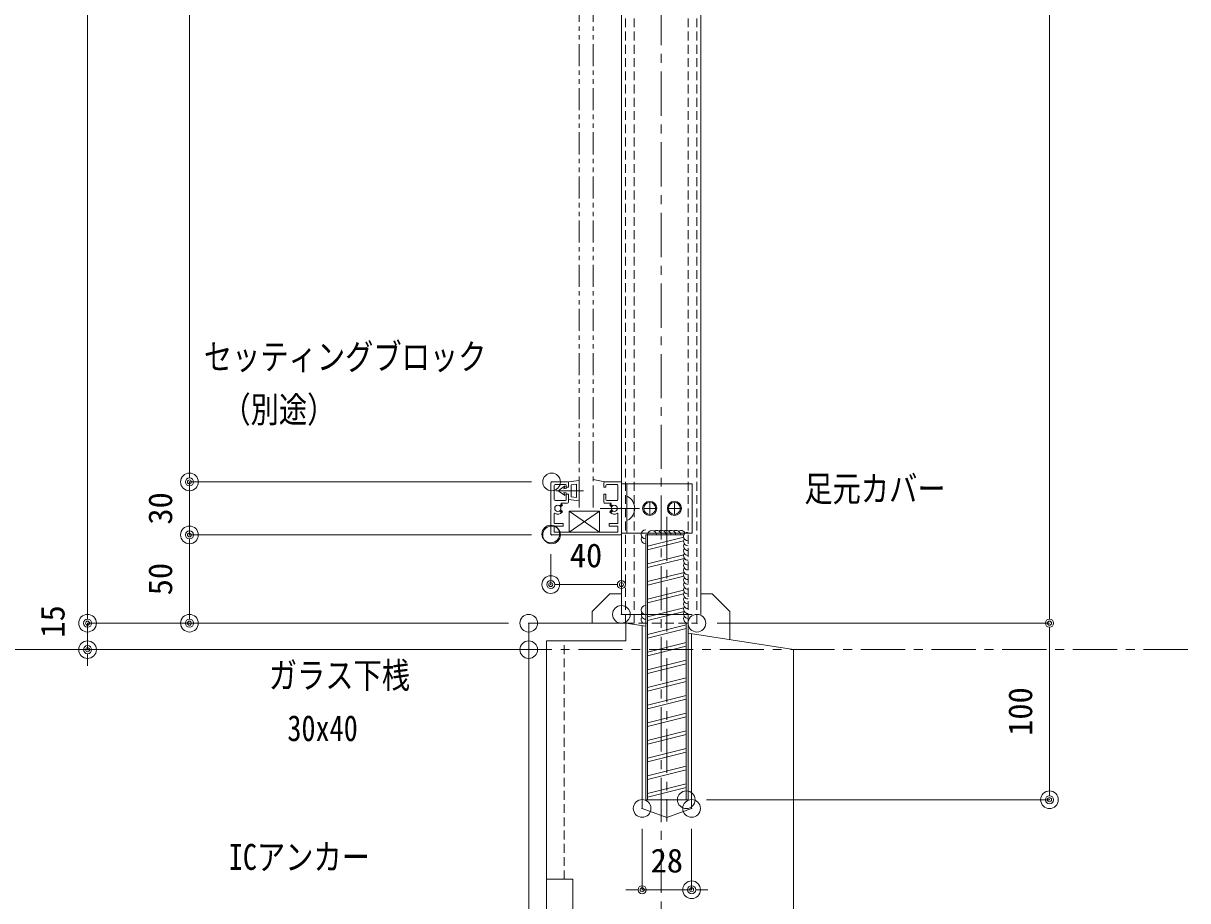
# Model space of a CAD drawing. Units: millimetres, scale not verified. Extents: x -3564 to 3564, y -1188 to 1188.
# Drawn here: x -2162 to -1502, y -622 to -125 of the extents above; entities that cross this region are included whole.
import ezdxf
from ezdxf.enums import TextEntityAlignment as Align

# ---------------------------------------------------------------- set-up
doc = ezdxf.new("R2010")
doc.units = ezdxf.units.MM
doc.header["$LTSCALE"] = 20
doc.header["$PDMODE"] = 32
doc.header["$PDSIZE"] = 10
for name, pattern in [('USER1', [2, 1.25, -0.25, 0.25, -0.25]), ('USER2', [1.25, 0.625, -0.125, 0.125, -0.125, 0.125, -0.125]), ('USER3', [0.375, 0.25, -0.125]), ('USER4', [2.3, 2, -0.1, 0.1, -0.1])]:
    doc.linetypes.add(name, pattern=pattern)
for name, color, linetype, lineweight in [('0-0_0', 7, 'Continuous', 18), ('0-1_DEFPOINTS', 7, 'Continuous', 18), ('0-3_MOJI', 7, 'Continuous', 18), ('0-4_アンカー', 4, 'Continuous', 18), ('0-6_6ﾊｯﾁﾝｸﾞ', 4, 'Continuous', 18), ('0-7_2躯体線', 4, 'Continuous', 18), ('0-8_3中心線', 2, 'USER1', 18), ('0-9_41ｱﾙﾐ', 6, 'Continuous', 18), ('0-A_1手摺寸法', 7, 'Continuous', 18), ('0-D_2a', 1, 'USER2', 18), ('1-0_KIJUN-A', 2, 'USER1', 18), ('1-2_2躯体隠れ', 6, 'USER3', 18), ('1-3_101', 7, 'Continuous', 18)]:
    doc.layers.add(name, color=color, linetype=linetype, lineweight=lineweight)
doc.layers.add('0-2_笠木', color=7, linetype='Continuous')
doc.styles.add('ＭＳ ゴシック', font='')
doc.styles.get('ＭＳ ゴシック').set_extended_font_data('MS Gothic')

# ---------------------------------------------------------------- blocks, each defined once
blk = doc.blocks.new('D81')
at = {"layer": '0-1_DEFPOINTS'}
blk.add_point((3817.4, 565.13), dxfattribs=at)
at = {"layer": '0-A_1手摺寸法'}
blk.add_line((3805.9, 565.13), (3507.85, 565.13), dxfattribs=at)
blk = doc.blocks.new('_ORIGIN2')
at = {"layer": '0-0_0'}
blk.add_line((-0.5, 0), (-1, 0), dxfattribs=at)
for radius in [0.5, 0.25]:
    blk.add_circle((0, 0), radius, dxfattribs=at)
blk = doc.blocks.new('D82')
at = {"layer": '0-1_DEFPOINTS'}
for p in [(3567.61, 580.13), (3817.4, 580.13)]:
    blk.add_point(p, dxfattribs=at)
at = {"layer": '0-A_1手摺寸法'}
for p, q in [((3567.61, 1675.53), (3567.61, 584.73)), ((3805.9, 580.13), (3567.61, 580.13))]:
    blk.add_line(p, q, dxfattribs=at)
at = {"layer": '0-A_1手摺寸法', "xscale": 4.6, "yscale": 4.6, "rotation": 270}
blk.add_blockref('_ORIGIN2', (3567.61, 580.13), dxfattribs=at)
blk = doc.blocks.new('D83')
at = {"layer": '0-1_DEFPOINTS'}
for p in [(3625.32, 660.13), (3830.4, 660.13)]:
    blk.add_point(p, dxfattribs=at)
at = {"layer": '0-A_1手摺寸法'}
for p, q in [((3625.32, 1640.53), (3625.32, 664.73)), ((3818.9, 660.13), (3625.32, 660.13))]:
    blk.add_line(p, q, dxfattribs=at)
at = {"layer": '0-A_1手摺寸法', "xscale": 4.6, "yscale": 4.6, "rotation": 270}
blk.add_blockref('_ORIGIN2', (3625.32, 660.13), dxfattribs=at)
blk = doc.blocks.new('D85')
at = {"layer": '0-1_DEFPOINTS'}
for p in [(3830.4, 630.13), (3625.32, 580.13), (3817.4, 580.13)]:
    blk.add_point(p, dxfattribs=at)
at = {"layer": '0-A_1手摺寸法'}
for p, q in [((3818.9, 630.13), (3625.32, 630.13)), ((3625.32, 625.53), (3625.32, 584.73)), ((3805.9, 580.13), (3625.32, 580.13))]:
    blk.add_line(p, q, dxfattribs=at)
at = {"layer": '0-A_1手摺寸法', "xscale": 4.6, "yscale": 4.6}
for p, rotation in [((3625.32, 630.13), 90), ((3625.32, 580.13), 270)]:
    blk.add_blockref('_ORIGIN2', p, dxfattribs=dict(at, rotation=rotation))
at = {"layer": '0-A_1手摺寸法', "style": 'ＭＳ ゴシック'}
blk.add_text('50', height=13.49, rotation=90, dxfattribs=at).set_placement((3619.57, 595.93), align=Align.BOTTOM_LEFT)
blk = doc.blocks.new('D86')
at = {"layer": '0-1_DEFPOINTS'}
for p in [(3830.4, 660.13), (3625.32, 630.13), (3830.4, 630.13)]:
    blk.add_point(p, dxfattribs=at)
at = {"layer": '0-A_1手摺寸法'}
for p, q in [((3625.32, 664.73), (3625.32, 669.33)), ((3818.9, 660.13), (3625.32, 660.13)), ((3625.32, 660.13), (3625.32, 630.13)), ((3818.9, 630.13), (3625.32, 630.13)), ((3625.32, 625.53), (3625.32, 620.93))]:
    blk.add_line(p, q, dxfattribs=at)
at = {"layer": '0-A_1手摺寸法', "xscale": 4.6, "yscale": 4.6}
for p, rotation in [((3625.32, 660.13), 270), ((3625.32, 630.13), 90)]:
    blk.add_blockref('_ORIGIN2', p, dxfattribs=dict(at, rotation=rotation))
at = {"layer": '0-A_1手摺寸法', "style": 'ＭＳ ゴシック'}
blk.add_text('30', height=13.49, rotation=90, dxfattribs=at).set_placement((3619.57, 635.93), align=Align.BOTTOM_LEFT)
blk = doc.blocks.new('D87')
at = {"layer": '0-1_DEFPOINTS'}
for p in [(3817.4, 580.13), (3567.61, 565.13), (3817.4, 565.13)]:
    blk.add_point(p, dxfattribs=at)
at = {"layer": '0-A_1手摺寸法'}
for p, q in [((3567.61, 584.73), (3567.61, 589.33)), ((3805.9, 580.13), (3567.61, 580.13)), ((3567.61, 580.13), (3567.61, 565.13)), ((3567.61, 560.53), (3567.61, 555.93))]:
    blk.add_line(p, q, dxfattribs=at)
at = {"layer": '0-A_1手摺寸法', "xscale": 4.6, "yscale": 4.6}
for p, rotation in [((3567.61, 580.13), 270), ((3567.61, 565.13), 90)]:
    blk.add_blockref('_ORIGIN2', p, dxfattribs=dict(at, rotation=rotation))
at = {"layer": '0-A_1手摺寸法', "style": 'ＭＳ ゴシック'}
blk.add_text('15', height=13.49, rotation=90, dxfattribs=at).set_placement((3558.65, 571.95), align=Align.BOTTOM_LEFT)
blk = doc.blocks.new('D92')
at = {"layer": '0-1_DEFPOINTS'}
for p in [(3817.4, 565.13), (3507.85, 230.13), (3872.4, 230.13)]:
    blk.add_point(p, dxfattribs=at)
at = {"layer": '0-A_1手摺寸法'}
for p, q in [((3507.85, 560.53), (3507.85, 234.73)), ((3860.9, 230.13), (3507.85, 230.13))]:
    blk.add_line(p, q, dxfattribs=at)
at = {"layer": '0-A_1手摺寸法', "xscale": 4.6, "yscale": 4.6}
for p, rotation in [((3507.85, 565.13), 90), ((3507.85, 230.13), 270)]:
    blk.add_blockref('_ORIGIN2', p, dxfattribs=dict(at, rotation=rotation))
at = {"layer": '0-A_1手摺寸法', "style": 'ＭＳ ゴシック'}
blk.add_text('335', height=13.49, rotation=90, dxfattribs=at).set_placement((3502.1, 383.83), align=Align.BOTTOM_LEFT)
blk = doc.blocks.new('D96')
at = {"layer": '0-1_DEFPOINTS'}
for p in [(3829.9, 630.63), (3829.9, 602), (3869.9, 585.13)]:
    blk.add_point(p, dxfattribs=at)
at = {"layer": '0-A_1手摺寸法'}
for p, q in [((3829.9, 619.13), (3829.9, 602)), ((3865.3, 602), (3834.5, 602)), ((3869.9, 596.63), (3869.9, 602))]:
    blk.add_line(p, q, dxfattribs=at)
at = {"layer": '0-A_1手摺寸法', "xscale": 4.6, "yscale": 4.6, "rotation": 180}
blk.add_blockref('_ORIGIN2', (3829.9, 602), dxfattribs=at)
at = {"layer": '0-A_1手摺寸法', "xscale": 4.6, "yscale": 4.6}
blk.add_blockref('_ORIGIN2', (3869.9, 602), dxfattribs=at)
at = {"layer": '0-A_1手摺寸法', "style": 'ＭＳ ゴシック'}
blk.add_text('40', height=13.49, dxfattribs=at).set_placement((3840.7, 607.75), align=Align.BOTTOM_LEFT)
blk = doc.blocks.new('D61')
at = {"layer": '0-1_DEFPOINTS'}
for p in [(3912.65, 1380.13), (4112.29, 1380.13), (3912.65, 580.13)]:
    blk.add_point(p, dxfattribs=at)
at = {"layer": '0-A_1手摺寸法'}
for p, q in [((3924.15, 1380.13), (4112.29, 1380.13)), ((4112.29, 584.73), (4112.29, 1375.53)), ((3924.15, 580.13), (4112.29, 580.13))]:
    blk.add_line(p, q, dxfattribs=at)
at = {"layer": '0-A_1手摺寸法', "xscale": 4.6, "yscale": 4.6}
for p, rotation in [((4112.29, 1380.13), 90), ((4112.29, 580.13), 270)]:
    blk.add_blockref('_ORIGIN2', p, dxfattribs=dict(at, rotation=rotation))
at = {"layer": '0-A_1手摺寸法', "style": 'ＭＳ ゴシック'}
blk.add_text('800', height=13.49, rotation=90, dxfattribs=at).set_placement((4106.54, 966.33), align=Align.BOTTOM_LEFT)
blk = doc.blocks.new('hbk-213')
at = {"layer": '0-A_1手摺寸法', "color": 3}
for p, q in [((-5.8, 0), (5.8, 0)), ((-5.8, 0), (-5, -6)), ((0, 2.55), (0, -12.9)), ((5.8, 0), (5, -6)), ((-5, -6), (-2, -6)), ((-3.78, -1.5), (3.78, -1.5)), ((-3.78, -1.5), (-3.38, -4.5)), ((-3.38, -4.5), (3.38, -4.5)), ((-2, -6), (-2, -7.2)), ((2, -6), (5, -6)), ((2, -6), (2, -7.2)), ((3.78, -1.5), (3.38, -4.5)), ((-2.57, -8.24), (-0.4, -11.3)), ((-2.39, -8.01), (-1, -8.7)), ((-2, -7.2), (-1.25, -7.2)), ((-1.25, -7.2), (-1, -8.7)), ((0.4, -11.3), (2.57, -8.24)), ((1.25, -7.2), (1, -8.7)), ((1, -8.7), (2.39, -8.01)), ((1.25, -7.2), (2, -7.2))]:
    blk.add_line(p, q, dxfattribs=at)
for centre, radius, start, end in [((-2.45, -8.15), 0.15, 66.37062, 216.60707), ((0, -11), 0.5, 216.60707, 323.39293), ((2.45, -8.15), 0.15, 323.39293, 113.62938)]:
    blk.add_arc(centre, radius, start, end, dxfattribs=at)
blk = doc.blocks.new('A$C45EA3CD7')
at = {"layer": '0-9_41ｱﾙﾐ'}
for p, q in [((-20, 29.5), (-20, 15.52)), ((-10.5, 30), (-19.5, 30)), ((-18, 28), (-18, 20)), ((-11.7, 28.5), (-17.5, 28.5)), ((-11.2, 27), (-11.2, 28)), ((10.5, 30), (19.5, 30)), ((11.2, 27), (11.2, 28)), ((11.7, 28.5), (17.5, 28.5)), ((18, 28), (18, 20)), ((20, 29.5), (20, 15.52)), ((-10, 23), (-11.2, 23)), ((-11.2, 23), (-11.2, 20)), ((-10, 23), (-10, 18.5)), ((10, 23), (11.2, 23)), ((10, 23), (10, 18.5)), ((11.2, 23), (11.2, 20)), ((-19.7, 15), (-20, 15.52)), ((-19.7, 15), (-20, 14.48)), ((-20, 14.48), (-20, 0.5)), ((-11.7, 19.5), (-17.5, 19.5)), ((-14.1, 16.1), (-13.66, 16.35)), ((-14.1, 13.9), (-13.66, 13.65)), ((-10.5, 18), (-13.98, 18)), ((10.5, 18), (13.98, 18)), ((11.7, 19.5), (17.5, 19.5)), ((14.1, 16.1), (13.66, 16.35)), ((14.1, 13.9), (13.66, 13.65)), ((19.7, 15), (20, 15.52)), ((19.7, 15), (20, 14.48)), ((20, 14.48), (20, 0.5)), ((-18, 12.06), (-18, 6.7)), ((18, 12.06), (18, 6.7)), ((19.5, 0), (-19.5, 0)), ((-18, 4.8), (-18, 1.7)), ((-17.8, 6.5), (-13.2, 6.5)), ((-17.8, 5), (-13.2, 5)), ((17.8, 1.5), (-17.8, 1.5)), ((-13, 6.3), (-13, 5.2)), ((13, 6.3), (13, 5.2)), ((17.8, 6.5), (13.2, 6.5)), ((17.8, 5), (13.2, 5)), ((18, 4.8), (18, 1.7))]:
    blk.add_line(p, q, dxfattribs=at)
for points in [[(-10, 29.5), (-10, 27), (-11.2, 27)], [(10, 29.5), (10, 27), (11.2, 27)]]:
    blk.add_lwpolyline(points, dxfattribs=at)
for centre, radius in [((-16, 15), 1.75), ((-14.35, 16.53), 0.5), ((-14.35, 13.47), 0.5), ((-13.91, 16.79), 0.5), ((-13.91, 13.21), 0.5), ((13.91, 16.79), 0.5), ((13.91, 13.21), 0.5), ((14.35, 16.53), 0.5), ((14.35, 13.47), 0.5), ((16, 15), 1.75)]:
    blk.add_circle(centre, radius, dxfattribs=at)
for centre, radius, start, end in [((-19.5, 29.5), 0.5, 90, 180), ((-17.5, 28), 0.5, 90, 180), ((-11.7, 28), 0.5, 0, 90), ((-10.5, 29.5), 0.5, 0, 90), ((10.5, 29.5), 0.5, 90, 180), ((11.7, 28), 0.5, 90, 180), ((17.5, 28), 0.5, 0, 90), ((19.5, 29.5), 0.5, 0, 90), ((-17.5, 20), 0.5, 180, 270), ((-11.7, 20), 0.5, 270, 0), ((11.7, 20), 0.5, 180, 270), ((17.5, 20), 0.5, 270, 0), ((-13.98, 17.8), 0.2, 90, 234.25198), ((-16, 15), 3.25, 40.47568, 54.25198), ((-10.5, 18.5), 0.5, 270, 0), ((10.5, 18.5), 0.5, 180, 270), ((16, 15), 3.25, 125.74802, 139.52432), ((13.98, 17.8), 0.2, 305.74802, 90), ((-17.8, 12.06), 0.2, 58.55102, 180), ((-17.8, 6.7), 0.2, 180, 270), ((-16, 15), 3.25, 238.55102, 319.52432), ((16, 15), 3.25, 220.47568, 301.44898), ((17.8, 12.06), 0.2, 0, 121.44898), ((17.8, 6.7), 0.2, 270, 0), ((-19.5, 0.5), 0.5, 180, 270), ((-17.8, 4.8), 0.2, 90, 180), ((-17.8, 1.7), 0.2, 180, 270), ((-13.2, 6.3), 0.2, 0, 90), ((-13.2, 5.2), 0.2, 270, 0), ((13.2, 6.3), 0.2, 90, 180), ((13.2, 5.2), 0.2, 180, 270), ((17.8, 4.8), 0.2, 0, 90), ((17.8, 1.7), 0.2, 270, 0), ((19.5, 0.5), 0.5, 270, 0)]:
    blk.add_arc(centre, radius, start, end, dxfattribs=at)
blk = doc.blocks.new('D139')
at = {"layer": '0-1_DEFPOINTS'}
for p in [(3881.65, 475.22), (3909.65, 475.22), (3909.65, 429.15)]:
    blk.add_point(p, dxfattribs=at)
at = {"layer": '0-A_1手摺寸法'}
for p, q in [((3881.65, 463.72), (3881.65, 429.15)), ((3909.65, 463.72), (3909.65, 429.15)), ((3877.05, 429.15), (3872.45, 429.15)), ((3881.65, 429.15), (3909.65, 429.15)), ((3914.25, 429.15), (3918.85, 429.15))]:
    blk.add_line(p, q, dxfattribs=at)
at = {"layer": '0-A_1手摺寸法', "xscale": 4.6, "yscale": 4.6}
blk.add_blockref('_ORIGIN2', (3881.65, 429.15), dxfattribs=at)
at = {"layer": '0-A_1手摺寸法', "xscale": 4.6, "yscale": 4.6, "rotation": 180}
blk.add_blockref('_ORIGIN2', (3909.65, 429.15), dxfattribs=at)
at = {"layer": '0-A_1手摺寸法', "style": 'ＭＳ ゴシック'}
blk.add_text('28', height=13.49, dxfattribs=at).set_placement((3886.45, 434.9), align=Align.BOTTOM_LEFT)
blk = doc.blocks.new('D140')
at = {"layer": '0-1_DEFPOINTS'}
for p in [(3912.65, 580.13), (3906.65, 480.13), (4112.29, 480.13)]:
    blk.add_point(p, dxfattribs=at)
at = {"layer": '0-A_1手摺寸法'}
for p, q in [((3924.15, 580.13), (4112.29, 580.13)), ((4112.29, 575.53), (4112.29, 484.73)), ((3918.15, 480.13), (4112.29, 480.13))]:
    blk.add_line(p, q, dxfattribs=at)
at = {"layer": '0-A_1手摺寸法', "xscale": 4.6, "yscale": 4.6}
for p, rotation in [((4112.29, 580.13), 90), ((4112.29, 480.13), 270)]:
    blk.add_blockref('_ORIGIN2', p, dxfattribs=dict(at, rotation=rotation))
at = {"layer": '0-A_1手摺寸法', "style": 'ＭＳ ゴシック'}
blk.add_text('100', height=13.49, rotation=90, dxfattribs=at).set_placement((4106.54, 516.33), align=Align.BOTTOM_LEFT)

msp = doc.modelspace()

# ---------------------------------------------------------------- linework, layer by layer
at = {"layer": '0-0_0'}
for p, q in [((-1823.02, 369.75), (-1823.02, -459.39)), ((-1778.02, 369.75), (-1778.02, -459.39)), ((-1832.45, -384.39), (-1839.02, -383.03)), ((-1839.65, -457.85), (-1829.65, -447.85)), ((-1829.65, -447.85), (-1823.15, -447.85)), ((-1778.15, -447.85), (-1771.65, -447.85)), ((-1761.65, -457.85), (-1771.65, -447.85)), ((-1839.65, -457.85), (-1839.65, -464.39)), ((-1761.65, -457.85), (-1761.65, -473.69))]:
    msp.add_line(p, q, dxfattribs=at)
at = {"layer": '0-0_0', "linetype": 'USER4'}
msp.add_line((-1823.02, -459.39), (-1778.02, -459.39), dxfattribs=at)
at = {"layer": '0-4_アンカー', "linetype": 'USER3'}
for p, q in [((-1820.77, 335.61), (-1820.77, -464.39)), ((-1815.77, 335.61), (-1815.77, -464.39)), ((-1785.27, 335.61), (-1785.27, -464.39)), ((-1780.27, 335.61), (-1780.27, -464.39)), ((-1820.77, -464.39), (-1780.27, -464.39))]:
    msp.add_line(p, q, dxfattribs=at)
at = {"layer": '0-4_アンカー'}
for p, q in [((-1809.27, -414.39), (-1787.64, -414.39)), ((-1809.27, -414.39), (-1809.27, -564.39)), ((-1808.27, -414.39), (-1808.27, -564.39)), ((-1787.77, -415.74), (-1808.27, -420.86)), ((-1787.8, -417.81), (-1808.27, -422.93)), ((-1787.75, -425.73), (-1808.27, -430.86)), ((-1787.47, -427.72), (-1808.27, -432.93)), ((-1787.5, -435.67), (-1808.27, -440.86)), ((-1787.74, -437.79), (-1808.27, -442.93)), ((-1787.79, -445.74), (-1808.27, -450.86)), ((-1787.78, -447.8), (-1808.27, -452.93)), ((-1787.72, -455.73), (-1808.27, -460.86)), ((-1787.43, -457.71), (-1808.27, -462.93)), ((-1786.27, -465.36), (-1808.27, -470.86)), ((-1786.27, -467.43), (-1808.27, -472.93)), ((-1786.27, -464.39), (-1786.27, -564.39)), ((-1785.27, -464.39), (-1785.27, -564.39)), ((-1786.27, -475.36), (-1808.27, -480.86)), ((-1786.27, -477.43), (-1808.27, -482.93)), ((-1786.27, -485.36), (-1808.27, -490.86)), ((-1786.27, -487.43), (-1808.27, -492.93)), ((-1786.27, -495.36), (-1808.27, -500.86)), ((-1786.27, -497.43), (-1808.27, -502.93)), ((-1786.27, -505.36), (-1808.27, -510.86)), ((-1786.27, -507.43), (-1808.27, -512.93)), ((-1786.27, -515.36), (-1808.27, -520.86)), ((-1786.27, -517.43), (-1808.27, -522.93)), ((-1786.27, -525.36), (-1808.27, -530.86)), ((-1786.27, -527.43), (-1808.27, -532.93)), ((-1786.27, -535.36), (-1808.27, -540.86)), ((-1786.27, -537.43), (-1808.27, -542.93)), ((-1786.27, -545.36), (-1808.27, -550.86)), ((-1786.27, -547.43), (-1808.27, -552.93)), ((-1786.27, -555.36), (-1808.27, -560.86)), ((-1786.27, -557.43), (-1808.27, -562.93)), ((-1809.27, -564.39), (-1785.27, -564.39))]:
    msp.add_line(p, q, dxfattribs=at)
for centre, start, end in [((-1809.27, -414.12), 90, 270), ((-1805.74, -414.39), 0, 180), ((-1803, -414.39), 0, 122.76881), ((-1800.27, -414.39), 0, 122.76881), ((-1797.53, -414.39), 0, 122.76881), ((-1794.79, -414.39), 0, 122.76881), ((-1792.05, -414.39), 0, 122.76881), ((-1789.31, -414.39), 22.73398, 122.76881), ((-1785.27, -415.29), 90, 270), ((-1809.27, -416.86), 147.23119, 270), ((-1785.27, -418.03), 147.23119, 270), ((-1785.27, -420.77), 147.23119, 270), ((-1785.27, -423.51), 147.23119, 270), ((-1785.27, -426.25), 147.23119, 270), ((-1785.27, -428.99), 147.23119, 270), ((-1785.27, -431.73), 147.23119, 270), ((-1785.27, -434.46), 147.23119, 270), ((-1785.27, -437.2), 147.23119, 270), ((-1785.27, -439.94), 147.23119, 270), ((-1785.27, -442.68), 147.23119, 270), ((-1785.27, -445.42), 147.23119, 270), ((-1785.27, -448.16), 147.23119, 270), ((-1809.27, -456.92), 90, 270), ((-1785.27, -450.9), 147.23119, 270), ((-1785.27, -453.64), 147.23119, 270), ((-1809.27, -459.66), 147.23119, 270), ((-1809.27, -462.4), 147.23119, 231.85813), ((-1785.27, -456.38), 147.23119, 270), ((-1785.27, -459.12), 147.23119, 270), ((-1785.27, -461.86), 147.23119, 270)]:
    msp.add_arc(centre, 2.53, start, end, dxfattribs=at)
at = {"layer": '0-6_6ﾊｯﾁﾝｸﾞ'}
for p, q in [((-1810.42, -399.39), (-1803.62, -399.39)), ((-1807.02, -395.99), (-1807.02, -402.79)), ((-1796.42, -399.39), (-1789.62, -399.39)), ((-1793.02, -395.99), (-1793.02, -402.79))]:
    msp.add_line(p, q, dxfattribs=at)
for centre, radius in [((-1807.02, -399.39), 4), ((-1793.02, -399.39), 4), ((-1807.02, -399.39), 3.4), ((-1793.02, -399.39), 3.4)]:
    msp.add_circle(centre, radius, dxfattribs=at)
at = {"layer": '0-7_2躯体線'}
for p, q in [((-1820.02, -392.64), (-1820.02, -406.14)), ((-1819.52, -392.64), (-1820.02, -392.64)), ((-1834.97, -399.39), (-1812.71, -399.39)), ((-1819.52, -406.14), (-1820.02, -406.14)), ((-1875.52, -819.39), (-1875.52, -464.39)), ((-1875.52, -464.39), (-1820.52, -464.39)), ((-1820.52, -464.39), (-1820.52, -474.39)), ((-1820.52, -464.39), (-1809.27, -466.17)), ((-1811.27, -465.85), (-1811.27, -569.29)), ((-1865.52, -804.39), (-1865.52, -474.39)), ((-1865.52, -474.39), (-1820.52, -474.39)), ((-1785.27, -469.96), (-1725.52, -479.39)), ((-1783.27, -470.27), (-1783.27, -569.29)), ((-1725.52, -664.39), (-1725.52, -479.39)), ((-1797.27, -574.39), (-1811.27, -569.29)), ((-1797.27, -574.39), (-1783.27, -569.29)), ((-1865.52, -609.39), (-1850.52, -609.39)), ((-1850.52, -629.39), (-1850.52, -609.39))]:
    msp.add_line(p, q, dxfattribs=at)
msp.add_arc((-1823.22, -399.39), 7.7, 298.69866, 61.30134, dxfattribs=at)
at = {"layer": '0-8_3中心線'}
for p, q in [((-1800.52, 687.96), (-1800.52, -731.18)), ((-1797.27, -404.15), (-1797.27, -576.79))]:
    msp.add_line(p, q, dxfattribs=at)
at = {"layer": '0-A_1手摺寸法', "color": 3}
for p, q in [((-1823.02, -385.39), (-1783.02, -385.39)), ((-1823.02, -385.39), (-1823.02, -413.39)), ((-1820.02, -413.39), (-1820.02, -385.39)), ((-1783.02, -385.39), (-1783.02, -413.39)), ((-1835.49, -400.89), (-1852.56, -412.89)), ((-1852.56, -400.89), (-1835.49, -412.89)), ((-1823.02, -413.39), (-1783.02, -413.39))]:
    msp.add_line(p, q, dxfattribs=at)
msp.add_lwpolyline([(-1835.49, -400.89), (-1852.56, -400.89), (-1852.56, -412.89), (-1835.49, -412.89)], close=True, dxfattribs=at)
at = {"layer": '0-D_2a'}
for p, q in [((-1847.02, 613.61), (-1847.02, -400.89)), ((-1839.02, 613.61), (-1839.02, -400.89))]:
    msp.add_line(p, q, dxfattribs=at)
at = {"layer": '1-0_KIJUN-A'}
msp.add_line((-1502.37, -479.39), (-2298.2, -479.39), dxfattribs=at)
at = {"layer": '1-2_2躯体隠れ'}
msp.add_line((-1855.52, -609.39), (-1855.52, -474.39), dxfattribs=at)
at = {"layer": '1-3_101'}
msp.add_line((-1823.02, -385.39), (-1823.02, -413.39), dxfattribs=at)

# ---------------------------------------------------------------- block references
at = {"layer": '0-2_笠木'}
msp.add_blockref('A$C45EA3CD7', (-1843.02, -414.39), dxfattribs=at)
at = {"layer": '0-A_1手摺寸法'}
for name in ['D81', 'D82', 'D83', 'D61', 'D86', 'D85', 'D96', 'D87', 'D140', 'D92', 'D139']:
    msp.add_blockref(name, (-5692.93, -1044.52), dxfattribs=at)
at = {"layer": '0-A_1手摺寸法', "xscale": -1, "rotation": 270}
msp.add_blockref('hbk-213', (-1847.02, -389.39), dxfattribs=at)

# ---------------------------------------------------------------- texts
at = {"layer": '0-0_0', "style": 'ＭＳ ゴシック', "width": 0.8}
msp.add_text('ICアンカー ', height=14.66, dxfattribs=at).set_placement((-2045.35, -608.49), align=Align.BOTTOM_LEFT)
at = {"layer": '0-3_MOJI', "style": 'ＭＳ ゴシック', "width": 0.8}
for s, p in [('セッティングブロック', (-2059.46, -325.21)), ('（別途）', (-2048.96, -355.14)), ('足元カバー', (-1719.46, -399.95)), ('ガラス下桟', (-2022.68, -505.63)), ('30x40', (-2012.18, -535.56))]:
    msp.add_text(s, height=14.66, dxfattribs=at).set_placement(p, align=Align.BOTTOM_LEFT)

doc.saveas('drawing.dxf')
